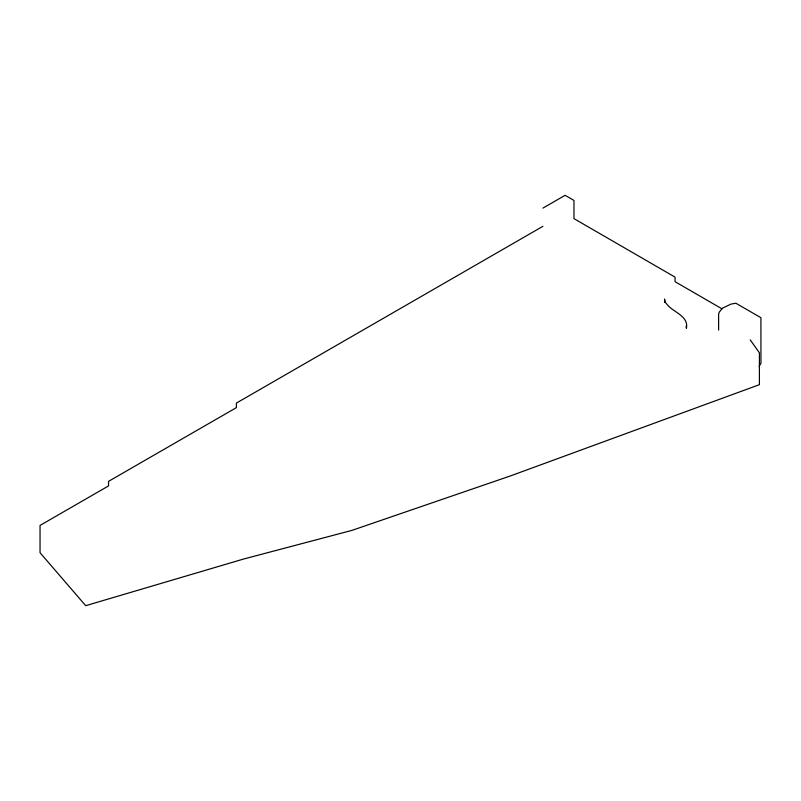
<?xml version="1.0" encoding="UTF-8"?>
<svg xmlns="http://www.w3.org/2000/svg" width="801" height="801" viewBox="0 0 801 801"><rect width="100%" height="100%" fill="white"/><g stroke="black" fill="none" stroke-linecap="round" stroke-linejoin="round"><path stroke-width="1.2" d="M759.118 366.387L760.95 363.243L760.92 317.717L735.869 303.219L730.913 304.11L722.412 308.225L719.268 312.12L718.617 314.242L718.617 330.052M542.898 208.12L565.116 195.314L573.967 200.43L573.967 218.633L675.053 277.126L675.053 281.682L722.001 308.846M542.898 226.323L236.405 403.073L236.405 407.619L108.535 481.361L108.535 485.917L40.05 525.416L40.05 552.72L85.707 605.686L243.634 559.018L351.879 530.402L510.467 475.914L759.408 384.67L759.408 352.81L750.197 339.854M686.107 326.257L686.417 328.28C688.9 316.285 673.761 312.37 667.613 305.091L665.2 302.187L664.58 298.983L664.58 302.398"/></g></svg>
